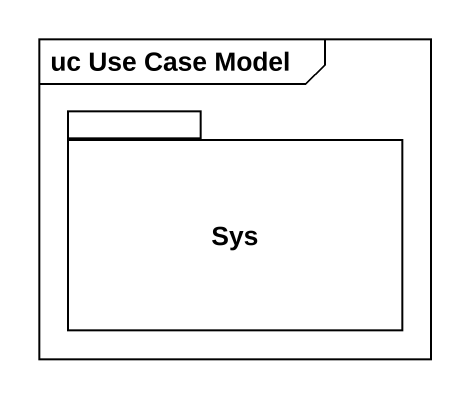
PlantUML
@startuml
mainframe uc Use Case Model
package Sys {
}
@enduml
